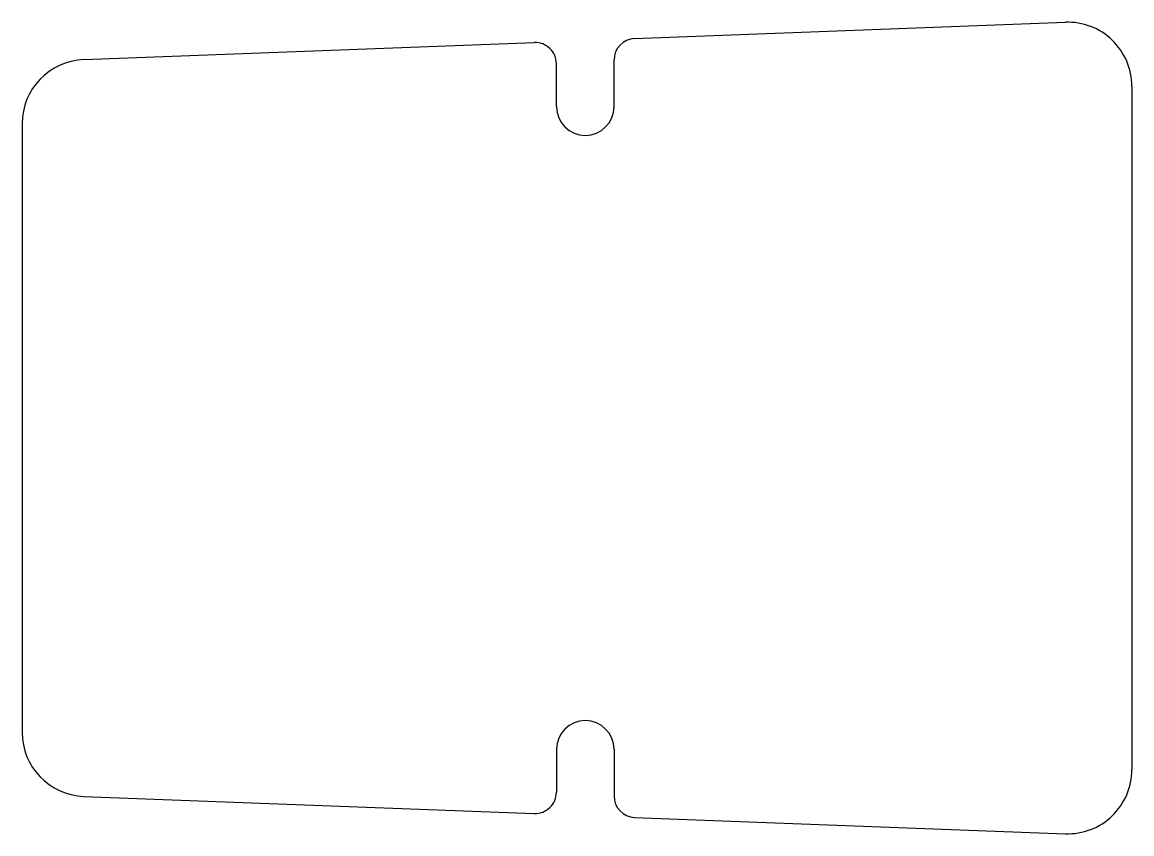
# Model space of a CAD drawing. Header units: millimetres. Extents: x -26.4 to 25.6, y -19 to 19.
import ezdxf

# ---------------------------------------------------------------- set-up
doc = ezdxf.new("R2010")
doc.units = ezdxf.units.MM
doc.layers.add('Sketch', color=7, linetype='CONTINUOUS')

msp = doc.modelspace()

# ---------------------------------------------------------------- linework, layer by layer
at = {"layer": 'Sketch'}
for p, q in [((2.312, 18.232), (22.5, 19)), ((-23.5, 17.25), (-2.388, 18.053)), ((1.35, 15.05), (1.35, 17.233)), ((-1.35, 15.05), (-1.35, 17.054)), ((25.614, 16.002), (25.614, -16.002)), ((-26.386, 14.252), (-26.386, -14.252)), ((-1.35, -15.05), (-1.35, -17.054)), ((1.35, -15.05), (1.35, -17.233)), ((-23.5, -17.25), (-2.388, -18.053)), ((2.312, -18.232), (22.5, -19))]:
    msp.add_line(p, q, dxfattribs=at)
for centre, radius, start, end in [((22.614, 16.002), 3, 0, 92.1787), ((2.35, 17.233), 1, 92.1787, 180), ((-2.35, 17.054), 1, 0, 92.1787), ((-23.386, 14.252), 3, 92.1787, 180), ((0, 15.05), 1.35, 180, -0.0006), ((0, -15.05), 1.35, 0, 180), ((-23.386, -14.252), 3, 180, -92.1787), ((22.614, -16.002), 3, -92.1787, 0), ((-2.35, -17.054), 1, -92.1787, 0), ((2.35, -17.233), 1, 180, -92.1787)]:
    msp.add_arc(centre, radius, start, end, dxfattribs=at)

doc.saveas('drawing.dxf')
